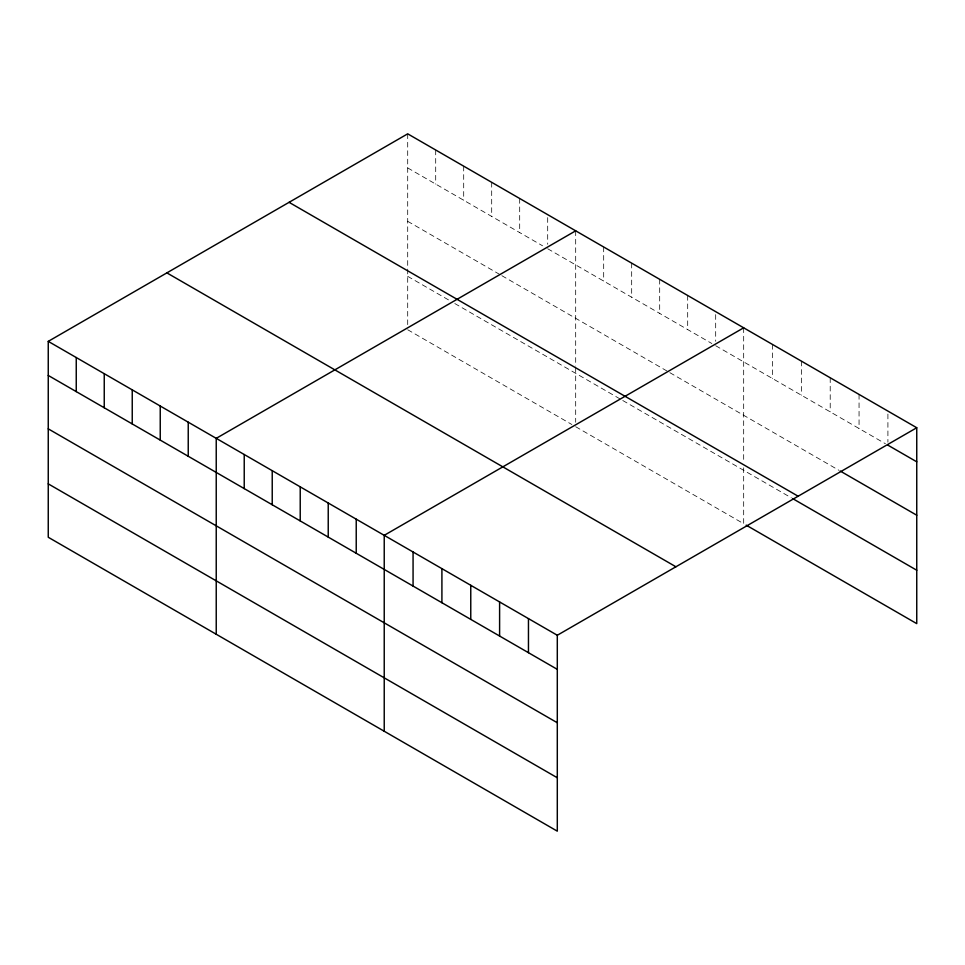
<?xml version="1.0" encoding="UTF-8"?>
<svg xmlns="http://www.w3.org/2000/svg" width="965" height="965" viewBox="0 0 965 965"><rect width="100%" height="100%" fill="white"/><g stroke="black" fill="none" stroke-linecap="round" stroke-linejoin="round"><path stroke-width="0.72" stroke-dasharray="4.83 3.62" d="M407.7 167.922L542.595 245.81M547.686 248.741L711.856 343.528M715.68 345.723L885.4 443.719M407.7 221.323L500.606 274.953M501.872 275.688L668.588 371.947M669.867 372.683L838.995 470.329M407.7 276.34L449.702 300.585M454.792 303.529L621.496 399.775M622.775 400.511L791.336 497.831M407.7 329.741L571.871 424.516M575.683 426.723L743.677 523.706L743.677 467.41M887.909 414.045L887.909 442.199M859.055 394.432L859.055 428.508M830.214 377.773L830.214 411.85M801.36 361.115L801.36 395.204M772.519 344.469L772.519 378.545M743.677 327.81L743.677 461.62M715.68 314.614L715.68 341.284M687.683 295.483L687.683 329.56M659.686 279.319L659.686 313.396M631.677 263.156L631.677 297.232M603.68 246.992L603.68 281.068M575.683 230.828L575.683 366.085M575.683 367.532L575.683 422.272M547.686 217.62L547.686 244.302M519.689 198.501L519.689 232.577M491.692 182.337L491.692 216.413M463.695 166.161L463.695 200.25M435.697 149.997L435.697 184.086M407.7 133.833L407.7 267.655M407.7 269.102L407.7 325.289"/><path stroke-width="1.45" d="M48.25 341.369L557.3 635.26L557.3 831.167L48.25 537.264L48.25 341.369L407.7 133.833L916.75 427.736L916.75 623.631L746.186 525.153M575.683 230.828L216.232 438.351L216.232 634.246M743.677 327.81L384.227 535.334L384.227 731.241M557.3 635.26L916.75 427.736M887.909 445.167L916.75 461.813M840.25 471.053L916.75 515.214M289.078 202.324L798.127 496.215M792.591 498.555L916.75 570.231M166.873 272.878L675.922 566.781M48.25 375.445L557.3 669.348M48.25 428.846L557.3 722.749M48.25 483.863L557.3 777.766M528.458 618.613L528.458 652.69M499.605 601.955L499.605 636.031M470.763 585.297L470.763 619.385M441.91 568.65L441.91 602.727M413.068 551.992L413.068 586.069M356.23 519.17L356.23 553.259M328.233 503.006L328.233 537.095M300.224 486.843L300.224 520.931M272.227 470.679L272.227 504.767M244.229 454.515L244.229 488.604M188.235 422.188L188.235 456.276M160.238 406.024L160.238 440.1M132.241 389.86L132.241 423.937M104.244 373.696L104.244 407.773M76.247 357.532L76.247 391.609"/></g></svg>
